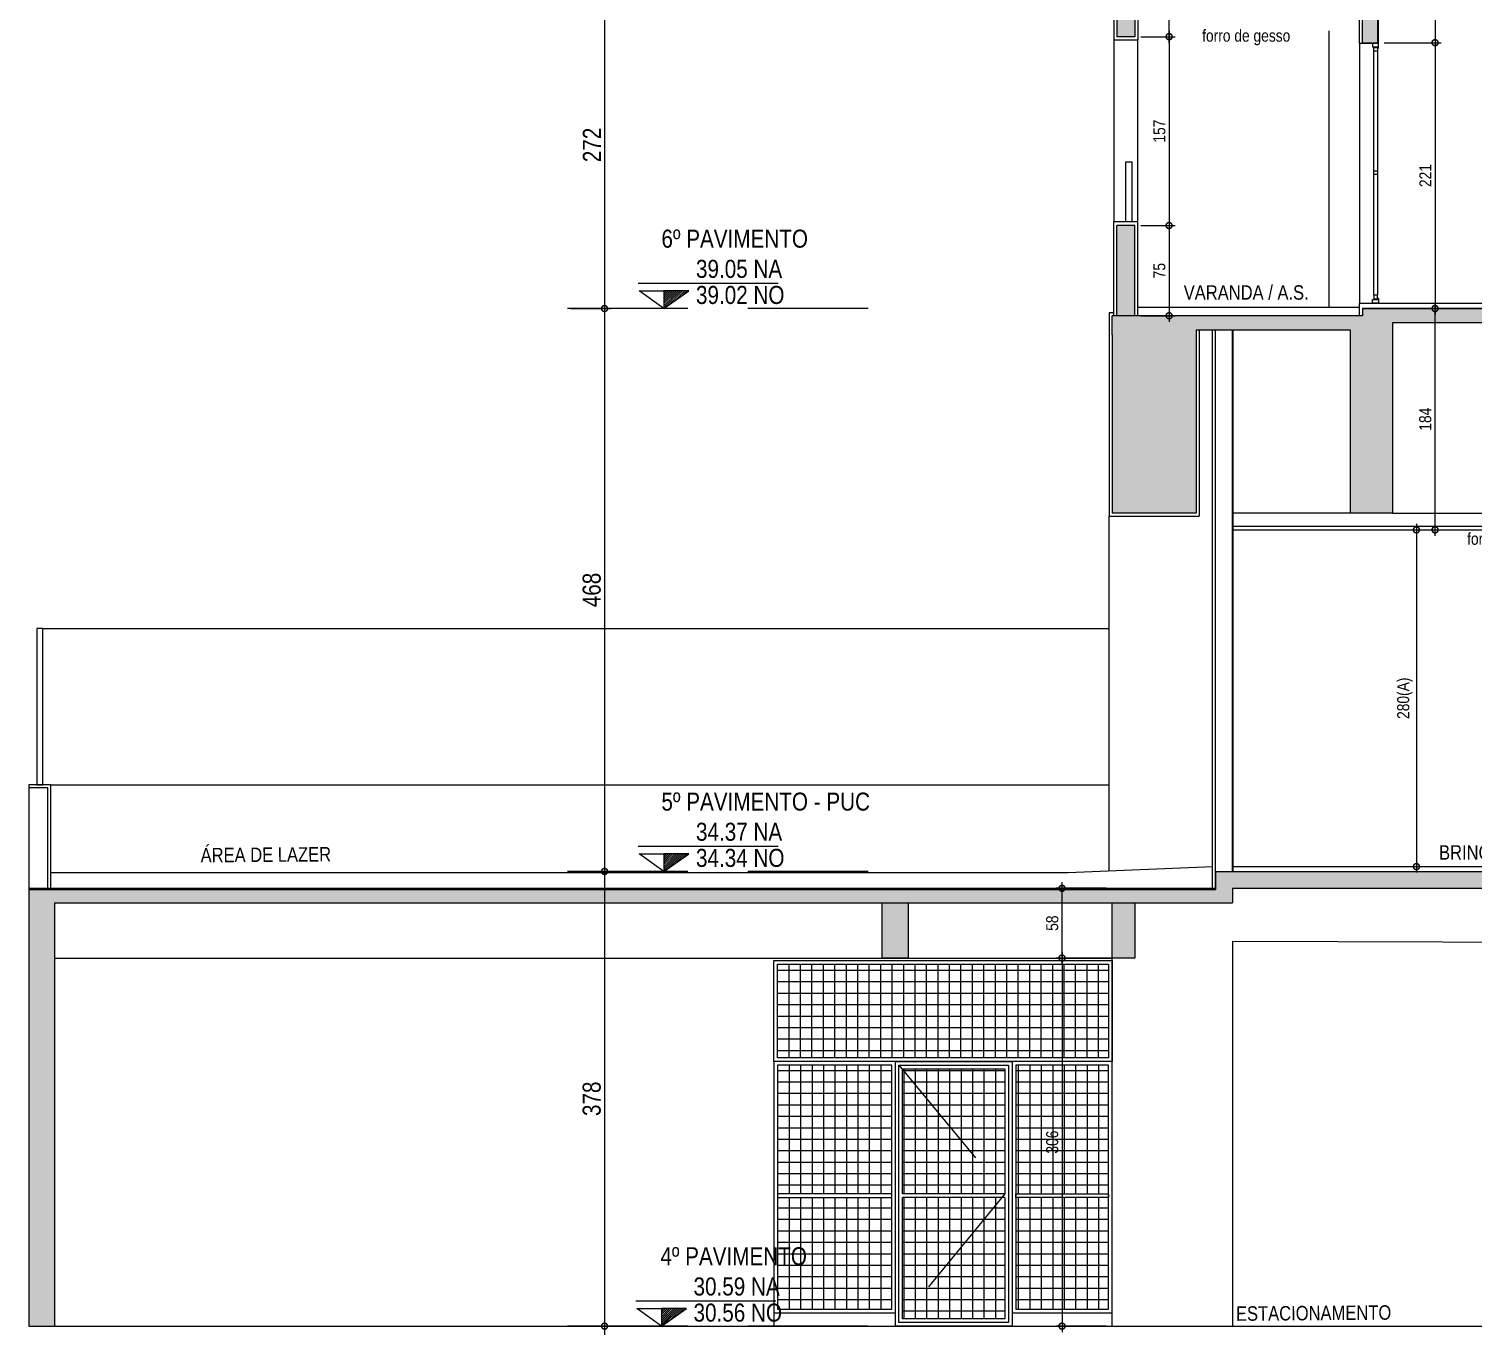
# Model space of a CAD drawing. Header units: metres. Extents: x -9138 to -7768, y 20 to 184.
# Drawn here: x -8913.77 to -8901.77, y 30.56 to 41.35 of the extents above; entities that cross this region are included whole.
import ezdxf
from ezdxf.enums import TextEntityAlignment as Align

# ---------------------------------------------------------------- set-up
doc = ezdxf.new("R2010")
doc.units = ezdxf.units.M
doc.linetypes.add('CTE ELEV$0$DASHEDX2', pattern=[1.5, 1, -0.5])
for name, color, linetype in [('ARQ-DIM EMBASAM', 2, 'Continuous'), ('CTE ELEV$0$AR-CAIXILHO', 1, 'Continuous'), ('CTE ELEV$0$ARQ-ALV ACAB', 4, 'Continuous'), ('CTE ELEV$0$ARQ-ALV OSSO', 5, 'Continuous'), ('CTE ELEV$0$ARQ-AUX', 7, 'Continuous'), ('CTE ELEV$0$ARQ-AUX1', 1, 'Continuous'), ('CTE ELEV$0$ARQ-AUX2', 2, 'Continuous'), ('CTE ELEV$0$ARQ-CAX', 1, 'Continuous'), ('CTE ELEV$0$ARQ-DIM', 2, 'Continuous'), ('CTE ELEV$0$ARQ-PRJ', 7, 'CTE ELEV$0$DASHEDX2'), ('CTE ELEV$0$ARQ-SIM', 1, 'Continuous'), ('CTE ELEV$0$ARQ-TXT', 2, 'Continuous'), ('CTE ELEV$0$ES-CORTE', 2, 'Continuous')]:
    doc.layers.add(name, color=color, linetype=linetype)
doc.styles.add('CTE ELEV$0$Adesa', font='ARIALN.TTF')
doc.dimstyles.new('CTE ELEV$0$ADESA 1-0050', dxfattribs={"dimtxt": 0.1, "dimasz": 0.1, "dimexe": 0.05, "dimexo": 0.05, "dimgap": 0.03, "dimtad": 1, "dimdec": 1, "dimlfac": 100, "dimzin": 12, "dimtxsty": 'CTE ELEV$0$Adesa', "dimblk": 'CTE ELEV$0$_DotSmall', "dimcen": 1, "dimdle": 0.05, "dimclrd": 1, "dimclre": 1, "dimclrt": 256, "dimazin": 3, "dimtm": 1e-09, "dimtfac": 1, "dimtdec": 1, "dimtmove": 1, "dimatfit": 0, "dimldrblk": 'CTE ELEV$0$_DotSmall', "dimfxl": 0.8, "dimtvp": 2, "dimtolj": 1, "dimtzin": 0, "dimarcsym": 0})
pattern_1 = [(0, (-26.534, -26.74991), (0, 0.09525), []), (90, (-26.534, -26.74991), (-0.09525, 6e-18), [])]

# ---------------------------------------------------------------- blocks, each defined once
blk = doc.blocks.new('*U346')
at = {"color": 7, "linetype": 'ByBlock', "ltscale": 0.5}
for p, q in [((-0.01, 2.125), (-0.01, 0.065)), ((-0.04, 0.065), (-0.04, 1.07))]:
    blk.add_line(p, q, dxfattribs=at)
blk.add_lwpolyline([(-0.04, 1.1), (-0.04, 2.095)], dxfattribs=at)
at = {"layer": 'CTE ELEV$0$AR-CAIXILHO'}
for p, q in [((-0.05, 2.13, 0), (-0.005, 2.13, 0)), ((-0.05, 2.13, 0), (-0.005, 2.13, 0)), ((-0.045, 2.13, 0), (-0.005, 2.13, 0)), ((-0.05, 0.03, 0), (-0.005, 0.03, 0)), ((-0.05, 0.03, 0), (-0.005, 0.03, 0)), ((-0.045, 0.03, 0), (-0.005, 0.03, 0))]:
    blk.add_line(p, q, dxfattribs=at)
for points in [[(0, 2.12), (0, 2.16), (0, 2.16), (0, 2.16), (-0.05, 2.16), (-0.05, 2.16), (-0.05, 2.16), (-0.05, 2.13), (-0.05, 2.13), (-0.005, 2.13), (-0.005, 2.12), (0, 2.12), (0, 2.12), (0, 2.12)], [(0, 0.04), (0, 0), (0, 0), (0, 0), (-0.05, 0), (-0.05, 0), (-0.05, 0), (-0.05, 0.03), (-0.05, 0.03), (-0.005, 0.03), (-0.005, 0.04), (0, 0.04), (0, 0.04), (0, 0.04)]]:
    blk.add_lwpolyline(points, dxfattribs=at)
at = {"layer": 'CTE ELEV$0$AR-CAIXILHO', "color": 1}
for points in [[(-0.04, 2.125), (-0.01, 2.125), (-0.01, 2.095), (-0.04, 2.095)], [(-0.04, 1.1), (-0.01, 1.1), (-0.01, 1.07), (-0.04, 1.07)], [(-0.04, 0.035), (-0.01, 0.035), (-0.01, 0.065), (-0.04, 0.065)]]:
    blk.add_lwpolyline(points, close=True, dxfattribs=at)
at = {"layer": 'CTE ELEV$0$ARQ-CAX'}
for points in [[(-0.04, 2.125), (-0.01, 2.125)], [(-0.04, 0.035), (-0.01, 0.035)]]:
    blk.add_lwpolyline(points, dxfattribs=at)
blk = doc.blocks.new('CTE ELEV$0$_DotSmall')
at = {"color": 0, "linetype": 'ByBlock', "const_width": 0.5}
blk.add_lwpolyline([(-0.0625, 0, 1), (0.0625, 0, 1)], format="xyb", close=True, dxfattribs=at)
blk = doc.blocks.new('*D720')
at = {"layer": 'CTE ELEV$0$ES-CORTE', "color": 1, "lineweight": -2, "transparency": 16777216}
for p, q in [((0.18, 2.21), (0.654, 2.21)), ((0.604, 2.26), (0.604, -0.05)), ((0.351, 0), (0.654, 0))]:
    blk.add_line(p, q, dxfattribs=at)
at = {"layer": 'Defpoints', "color": 0, "transparency": 16777216}
for p in [(0.13, 2.21, 0), (0.301, 0), (0.604, 0)]:
    blk.add_point(p, dxfattribs=at)
at = {"layer": 'CTE ELEV$0$ES-CORTE', "color": 1, "lineweight": -2, "transparency": 16777216, "xscale": 0.1, "yscale": 0.1, "zscale": 0.1}
for p, rotation in [((0.604, 2.21), 90), ((0.604, 0), 270)]:
    blk.add_blockref('CTE ELEV$0$_DotSmall', p, dxfattribs=dict(at, rotation=rotation))
at = {"layer": 'CTE ELEV$0$ES-CORTE', "transparency": 16777216, "insert": (0.524, 1.105), "char_height": 0.1, "attachment_point": 5, "rotation": 90, "style": 'CTE ELEV$0$Adesa'}
blk.add_mtext('\\A1;221', dxfattribs=at)
blk = doc.blocks.new('*D721')
at = {"layer": 'CTE ELEV$0$ES-CORTE', "color": 1, "lineweight": -2, "transparency": 16777216}
for p, q in [((0.604, 2.77), (0.604, 2.16)), ((0.05, 2.72), (0.654, 2.72)), ((0.18, 2.21), (0.654, 2.21))]:
    blk.add_line(p, q, dxfattribs=at)
at = {"layer": 'Defpoints', "color": 0, "transparency": 16777216}
for p in [(0, 2.72, 0), (0.13, 2.21, 0), (0.604, 2.21)]:
    blk.add_point(p, dxfattribs=at)
at = {"layer": 'CTE ELEV$0$ES-CORTE', "color": 1, "lineweight": -2, "transparency": 16777216, "xscale": 0.1, "yscale": 0.1, "zscale": 0.1}
for p, rotation in [((0.604, 2.72), 90), ((0.604, 2.21), 270)]:
    blk.add_blockref('CTE ELEV$0$_DotSmall', p, dxfattribs=dict(at, rotation=rotation))
at = {"layer": 'CTE ELEV$0$ES-CORTE', "transparency": 16777216, "insert": (0.523, 2.465), "char_height": 0.1, "attachment_point": 5, "rotation": 90, "style": 'CTE ELEV$0$Adesa'}
blk.add_mtext('\\A1;51', dxfattribs=at)
blk = doc.blocks.new('*D727')
at = {"layer": 'CTE ELEV$0$ARQ-DIM', "color": 1, "lineweight": -2, "transparency": 16777216}
for p, q in [((-1.84, 2.66), (-1.556, 2.66)), ((-1.606, 2.21), (-1.606, 2.71)), ((-1.84, 2.26), (-1.556, 2.26))]:
    blk.add_line(p, q, dxfattribs=at)
at = {"layer": 'Defpoints', "color": 0, "transparency": 16777216}
for p in [(-1.89, 2.66, 0), (-1.606, 2.66), (-1.89, 2.26)]:
    blk.add_point(p, dxfattribs=at)
at = {"layer": 'CTE ELEV$0$ARQ-DIM', "color": 1, "lineweight": -2, "transparency": 16777216, "xscale": 0.1, "yscale": 0.1, "zscale": 0.1}
for p, rotation in [((-1.606, 2.66), 90), ((-1.606, 2.26), 270)]:
    blk.add_blockref('CTE ELEV$0$_DotSmall', p, dxfattribs=dict(at, rotation=rotation))
at = {"layer": 'CTE ELEV$0$ARQ-DIM', "transparency": 16777216, "insert": (-1.687, 2.46), "char_height": 0.1, "attachment_point": 5, "rotation": 90, "style": 'CTE ELEV$0$Adesa'}
blk.add_mtext('\\A1;40', dxfattribs=at)
blk = doc.blocks.new('*D728')
at = {"layer": 'CTE ELEV$0$ARQ-DIM', "color": 1, "lineweight": -2, "transparency": 16777216}
for p, q in [((-1.606, 2.31), (-1.606, 0.64)), ((-1.84, 2.26), (-1.556, 2.26)), ((-1.84, 0.69), (-1.556, 0.69))]:
    blk.add_line(p, q, dxfattribs=at)
at = {"layer": 'Defpoints', "color": 0, "transparency": 16777216}
for p in [(-1.89, 2.26), (-1.89, 0.69), (-1.606, 0.69)]:
    blk.add_point(p, dxfattribs=at)
at = {"layer": 'CTE ELEV$0$ARQ-DIM', "color": 1, "lineweight": -2, "transparency": 16777216, "xscale": 0.1, "yscale": 0.1, "zscale": 0.1}
for p, rotation in [((-1.606, 2.26), 90), ((-1.606, 0.69), 270)]:
    blk.add_blockref('CTE ELEV$0$_DotSmall', p, dxfattribs=dict(at, rotation=rotation))
at = {"layer": 'CTE ELEV$0$ARQ-DIM', "transparency": 16777216, "insert": (-1.687, 1.475), "char_height": 0.1, "attachment_point": 5, "rotation": 90, "style": 'CTE ELEV$0$Adesa'}
blk.add_mtext('\\A1;157', dxfattribs=at)
blk = doc.blocks.new('*D729')
at = {"layer": 'CTE ELEV$0$ARQ-DIM', "color": 1, "lineweight": -2, "transparency": 16777216}
for p, q in [((-1.606, 0.74), (-1.606, -0.11)), ((-1.84, 0.69), (-1.556, 0.69)), ((-1.84, -0.06), (-1.556, -0.06))]:
    blk.add_line(p, q, dxfattribs=at)
at = {"layer": 'Defpoints', "color": 0, "transparency": 16777216}
for p in [(-1.89, 0.69), (-1.89, -0.06), (-1.606, -0.06)]:
    blk.add_point(p, dxfattribs=at)
at = {"layer": 'CTE ELEV$0$ARQ-DIM', "color": 1, "lineweight": -2, "transparency": 16777216, "xscale": 0.1, "yscale": 0.1, "zscale": 0.1}
for p, rotation in [((-1.606, 0.69), 90), ((-1.606, -0.06), 270)]:
    blk.add_blockref('CTE ELEV$0$_DotSmall', p, dxfattribs=dict(at, rotation=rotation))
at = {"layer": 'CTE ELEV$0$ARQ-DIM', "transparency": 16777216, "insert": (-1.687, 0.315), "char_height": 0.1, "attachment_point": 5, "rotation": 90, "style": 'CTE ELEV$0$Adesa'}
blk.add_mtext('\\A1;75', dxfattribs=at)
blk = doc.blocks.new('*D716')
at = {"layer": 'CTE ELEV$0$ARQ-DIM', "color": 1, "lineweight": -2, "transparency": 16777216}
for p, q in [((1.588, 2.89), (1.588, -0.01)), ((1.384, 2.84), (1.638, 2.84)), ((1.384, 0.04), (1.638, 0.04))]:
    blk.add_line(p, q, dxfattribs=at)
at = {"layer": 'Defpoints', "color": 0, "transparency": 16777216}
for p in [(1.334, 2.84, 0), (1.334, 0.04, 0), (1.588, 0.04)]:
    blk.add_point(p, dxfattribs=at)
at = {"layer": 'CTE ELEV$0$ARQ-DIM', "color": 1, "lineweight": -2, "transparency": 16777216, "xscale": 0.1, "yscale": 0.1, "zscale": 0.1}
for p, rotation in [((1.588, 2.84), 90), ((1.588, 0.04), 270)]:
    blk.add_blockref('CTE ELEV$0$_DotSmall', p, dxfattribs=dict(at, rotation=rotation))
at = {"layer": 'CTE ELEV$0$ARQ-DIM', "transparency": 16777216, "insert": (1.493, 1.44), "char_height": 0.1, "attachment_point": 5, "rotation": 90, "style": 'CTE ELEV$0$Adesa'}
blk.add_mtext('\\A1;280(A)', dxfattribs=at)
blk = doc.blocks.new('CTE ELEV$0$CT BB 4 ANDAR')
at = {"layer": 'CTE ELEV$0$ARQ-AUX1'}
h = blk.add_hatch(color=8, dxfattribs=at)
h.dxf.hatch_style = 1
h.paths.add_polyline_path([(-21.2, 4.06), (-11.41, 4.06), (-11.41, 4.18), (-7.11, 4.18), (-6.92, 4.2), (-5.49, 4.2), (-5.3, 4.18), (-2.23, 4.18), (-2.23, 4.12), (-0.19, 4.12), (-0.19, 3.51), (0, 3.51), (0, 4.26), (-2.09, 4.26), (-2.09, 4.32), (-11.55, 4.32), (-11.55, 4.18), (-21.412, 4.18), (-21.412, 0.54), (-21.2, 0.54)])
h = blk.add_hatch(color=8, dxfattribs=at)
h.dxf.hatch_style = 1
h.paths.add_polyline_path([(-5.3, 4.2), (-5.49, 4.2), (-5.49, 3.74), (-5.3, 3.74)])
h.paths.add_polyline_path([(-6.92, 4.2), (-7.11, 4.2), (-7.11, 3.74), (-6.92, 3.74)])
h.paths.add_polyline_path([(-12.22, 4.06), (-12.41, 4.06), (-12.41, 3.6), (-12.22, 3.6)])
h.paths.add_polyline_path([(-14.105, 4.06), (-14.32, 4.06), (-14.32, 3.6), (-14.105, 3.6)])
for p, q in [((-11.407, 0.54, 0), (-11.407, 3.74, 0)), ((-12.41, 0.54, 0), (-12.41, 3.6, 0))]:
    blk.add_line(p, q, dxfattribs=at)
for points in [[(-11.407, 3.74), (-7.92, 3.73)], [(-21.2, 3.6), (-12.41, 3.6)]]:
    blk.add_lwpolyline(points, dxfattribs=at)
at = {"layer": 'CTE ELEV$0$ES-CORTE'}
for p, q in [((-11.55, 4.32, 0), (-2.09, 4.32, 0)), ((-21.412, 4.18), (-11.55, 4.18, 0)), ((-21.412, 4.18), (-21.412, 0.54)), ((-11.41, 4.18, 0), (-7.11, 4.18, 0)), ((-21.2, 4.06), (-11.41, 4.06, 0)), ((-21.2, 4.06), (-21.2, 0.54)), ((-21.412, 0.54), (0, 0.54))]:
    blk.add_line(p, q, dxfattribs=at)
at = {"layer": 'CTE ELEV$0$ES-CORTE', "elevation": 0}
for points in [[(-11.55, 4.18), (-11.55, 4.32)], [(-11.41, 4.18), (-11.41, 4.06)]]:
    blk.add_lwpolyline(points, dxfattribs=at)
at = {"layer": 'CTE ELEV$0$ES-CORTE'}
for points in [[(-14.105, 4.06), (-14.105, 3.6), (-14.32, 3.6), (-14.32, 4.06)], [(-12.22, 4.06), (-12.22, 3.6), (-12.41, 3.6), (-12.41, 4.06)]]:
    blk.add_lwpolyline(points, dxfattribs=at)
blk = doc.blocks.new('*U284')
h = blk.add_hatch()
h.set_pattern_fill('ANSI31', color=1, scale=0.00375, style=0)
h.set_pattern_definition([(45, (18.99673, 94.672672), (-0.0084189901, 0.0084189901), [])])
h.paths.add_polyline_path([(0.206, 0.146), (0.001, 0.146), (0, 0)])
at = {"color": 1}
blk.add_line((-0.213, 0.21), (0.95, 0.21), dxfattribs=at)
for points in [[(-0.205, 0.146), (0.001, 0.146), (0, 0), (-0.205, 0.146)], [(0.207, 0.146), (0.001, 0.146), (0, 0), (0.207, 0.146)]]:
    blk.add_lwpolyline(points, close=True, dxfattribs=at)
at = {"color": 1, "style": 'CTE ELEV$0$Adesa'}
blk.add_attdef('PAVIMENTO_001', (-0.02, 0.506), '', height=0.15, dxfattribs=at)
at = {"color": 3, "style": 'CTE ELEV$0$Adesa'}
blk.add_attdef('NA', text='', height=0.15, dxfattribs=at).set_placement((0.267, 0.21), align=Align.BOTTOM_LEFT)
blk.add_attdef('NO', text='', height=0.15, dxfattribs=at).set_placement((0.267, 0.188), align=Align.TOP_LEFT)
blk = doc.blocks.new('*D303')
at = {"layer": 'CTE ELEV$0$ARQ-DIM', "color": 1, "lineweight": -2, "transparency": 16777216}
for p, q in [((-8908.99, 30.61), (-8908.99, 27.63)), ((-8909.273, 30.56), (-8908.94, 30.56)), ((-8909.274, 27.68), (-8908.94, 27.68))]:
    blk.add_line(p, q, dxfattribs=at)
at = {"layer": 'Defpoints', "color": 0, "transparency": 16777216}
for p in [(-8909.323, 30.56), (-8909.324, 27.68), (-8908.99, 27.68)]:
    blk.add_point(p, dxfattribs=at)
at = {"layer": 'CTE ELEV$0$ARQ-DIM', "color": 1, "lineweight": -2, "transparency": 16777216, "xscale": 0.1, "yscale": 0.1, "zscale": 0.1}
for p, rotation in [((-8908.99, 30.56), 90), ((-8908.99, 27.68), 270)]:
    blk.add_blockref('CTE ELEV$0$_DotSmall', p, dxfattribs=dict(at, rotation=rotation))
at = {"layer": 'CTE ELEV$0$ARQ-DIM', "transparency": 16777216, "insert": (-8909.096, 29.12), "char_height": 0.1, "attachment_point": 5, "rotation": 90, "style": 'CTE ELEV$0$Adesa'}
blk.add_mtext('\\A1;{\\H1.5x;288}', dxfattribs=at)
blk = doc.blocks.new('*D304')
at = {"layer": 'CTE ELEV$0$ARQ-DIM', "color": 1, "lineweight": -2, "transparency": 16777216}
for p, q in [((-8909.272, 34.34), (-8908.94, 34.34)), ((-8908.99, 34.39), (-8908.99, 30.51)), ((-8909.273, 30.56), (-8908.94, 30.56))]:
    blk.add_line(p, q, dxfattribs=at)
at = {"layer": 'Defpoints', "color": 0, "transparency": 16777216}
for p in [(-8909.322, 34.34, 0), (-8909.323, 30.56), (-8908.99, 30.56)]:
    blk.add_point(p, dxfattribs=at)
at = {"layer": 'CTE ELEV$0$ARQ-DIM', "color": 1, "lineweight": -2, "transparency": 16777216, "xscale": 0.1, "yscale": 0.1, "zscale": 0.1}
for p, rotation in [((-8908.99, 34.34), 90), ((-8908.99, 30.56), 270)]:
    blk.add_blockref('CTE ELEV$0$_DotSmall', p, dxfattribs=dict(at, rotation=rotation))
at = {"layer": 'CTE ELEV$0$ARQ-DIM', "transparency": 16777216, "insert": (-8909.096, 32.45), "char_height": 0.1, "attachment_point": 5, "rotation": 90, "style": 'CTE ELEV$0$Adesa'}
blk.add_mtext('\\A1;{\\H1.5x;378}', dxfattribs=at)
blk = doc.blocks.new('*D305')
at = {"layer": 'CTE ELEV$0$ARQ-DIM', "color": 1, "lineweight": -2, "transparency": 16777216}
for p, q in [((-8909.273, 39.02), (-8908.94, 39.02)), ((-8908.99, 39.07), (-8908.99, 34.29)), ((-8909.272, 34.34), (-8908.94, 34.34))]:
    blk.add_line(p, q, dxfattribs=at)
at = {"layer": 'Defpoints', "color": 0, "transparency": 16777216}
for p in [(-8909.323, 39.02, 0), (-8909.322, 34.34, 0), (-8908.99, 34.34)]:
    blk.add_point(p, dxfattribs=at)
at = {"layer": 'CTE ELEV$0$ARQ-DIM', "color": 1, "lineweight": -2, "transparency": 16777216, "xscale": 0.1, "yscale": 0.1, "zscale": 0.1}
for p, rotation in [((-8908.99, 39.02), 90), ((-8908.99, 34.34), 270)]:
    blk.add_blockref('CTE ELEV$0$_DotSmall', p, dxfattribs=dict(at, rotation=rotation))
at = {"layer": 'CTE ELEV$0$ARQ-DIM', "transparency": 16777216, "insert": (-8909.096, 36.68), "char_height": 0.1, "attachment_point": 5, "rotation": 90, "style": 'CTE ELEV$0$Adesa'}
blk.add_mtext('\\A1;{\\H1.5x;468}', dxfattribs=at)
blk = doc.blocks.new('*D306')
at = {"layer": 'CTE ELEV$0$ARQ-DIM', "color": 1, "lineweight": -2, "transparency": 16777216}
for p, q in [((-8908.99, 41.79), (-8908.99, 38.97)), ((-8909.273, 41.74), (-8908.94, 41.74)), ((-8909.273, 39.02), (-8908.94, 39.02))]:
    blk.add_line(p, q, dxfattribs=at)
at = {"layer": 'Defpoints', "color": 0, "transparency": 16777216}
for p in [(-8909.323, 41.74), (-8909.323, 39.02), (-8908.99, 39.02)]:
    blk.add_point(p, dxfattribs=at)
at = {"layer": 'CTE ELEV$0$ARQ-DIM', "color": 1, "lineweight": -2, "transparency": 16777216, "xscale": 0.1, "yscale": 0.1, "zscale": 0.1}
for p, rotation in [((-8908.99, 41.74), 90), ((-8908.99, 39.02), 270)]:
    blk.add_blockref('CTE ELEV$0$_DotSmall', p, dxfattribs=dict(at, rotation=rotation))
at = {"layer": 'CTE ELEV$0$ARQ-DIM', "transparency": 16777216, "insert": (-8909.095, 40.38), "char_height": 0.1, "attachment_point": 5, "rotation": 90, "style": 'CTE ELEV$0$Adesa'}
blk.add_mtext('\\A1;{\\H1.5x;272}', dxfattribs=at)
blk = doc.blocks.new('*D326')
at = {"layer": 'CTE ELEV$0$ES-CORTE', "color": 1, "lineweight": -2, "transparency": 16777216}
for p, q in [((-8904.727, 33.62), (-8905.238, 33.62)), ((-8905.188, 33.67), (-8905.188, 30.51)), ((-8904.822, 30.56), (-8905.238, 30.56))]:
    blk.add_line(p, q, dxfattribs=at)
at = {"layer": 'Defpoints', "color": 0, "transparency": 16777216}
for p in [(-8904.677, 33.62, 0), (-8905.188, 30.56), (-8904.772, 30.56, 0)]:
    blk.add_point(p, dxfattribs=at)
at = {"layer": 'CTE ELEV$0$ES-CORTE', "color": 1, "lineweight": -2, "transparency": 16777216, "xscale": 0.1, "yscale": 0.1, "zscale": 0.1}
for p, rotation in [((-8905.188, 33.62), 90), ((-8905.188, 30.56), 270)]:
    blk.add_blockref('CTE ELEV$0$_DotSmall', p, dxfattribs=dict(at, rotation=rotation))
at = {"layer": 'CTE ELEV$0$ES-CORTE', "transparency": 16777216, "insert": (-8905.269, 32.09), "char_height": 0.1, "attachment_point": 5, "rotation": 90, "style": 'CTE ELEV$0$Adesa'}
blk.add_mtext('\\A1;306', dxfattribs=at)
blk = doc.blocks.new('*D327')
at = {"layer": 'CTE ELEV$0$ES-CORTE', "color": 1, "lineweight": -2, "transparency": 16777216}
for p, q in [((-8905.188, 33.57), (-8905.188, 34.25)), ((-8904.822, 34.2), (-8905.238, 34.2)), ((-8904.822, 33.62), (-8905.238, 33.62))]:
    blk.add_line(p, q, dxfattribs=at)
at = {"layer": 'Defpoints', "color": 0, "transparency": 16777216}
for p in [(-8905.188, 34.2), (-8904.772, 34.2, 0), (-8904.772, 33.62, 0)]:
    blk.add_point(p, dxfattribs=at)
at = {"layer": 'CTE ELEV$0$ES-CORTE', "color": 1, "lineweight": -2, "transparency": 16777216, "xscale": 0.1, "yscale": 0.1, "zscale": 0.1}
for p, rotation in [((-8905.188, 34.2), 90), ((-8905.188, 33.62), 270)]:
    blk.add_blockref('CTE ELEV$0$_DotSmall', p, dxfattribs=dict(at, rotation=rotation))
at = {"layer": 'CTE ELEV$0$ES-CORTE', "transparency": 16777216, "insert": (-8905.269, 33.91), "char_height": 0.1, "attachment_point": 5, "rotation": 90, "style": 'CTE ELEV$0$Adesa'}
blk.add_mtext('\\A1;58', dxfattribs=at)
blk = doc.blocks.new('*D328')
at = {"layer": 'CTE ELEV$0$ES-CORTE', "color": 1, "lineweight": -2, "transparency": 16777216}
for p, q in [((-8902.391, 39.02), (-8902.038, 39.02)), ((-8902.088, 37.13), (-8902.088, 39.07)), ((-8902.397, 37.18), (-8902.038, 37.18))]:
    blk.add_line(p, q, dxfattribs=at)
at = {"layer": 'Defpoints', "color": 0, "transparency": 16777216}
for p in [(-8902.441, 39.02, 0), (-8902.088, 39.02), (-8902.447, 37.18, 0)]:
    blk.add_point(p, dxfattribs=at)
at = {"layer": 'CTE ELEV$0$ES-CORTE', "color": 1, "lineweight": -2, "transparency": 16777216, "xscale": 0.1, "yscale": 0.1, "zscale": 0.1}
for p, rotation in [((-8902.088, 39.02), 90), ((-8902.088, 37.18), 270)]:
    blk.add_blockref('CTE ELEV$0$_DotSmall', p, dxfattribs=dict(at, rotation=rotation))
at = {"layer": 'CTE ELEV$0$ES-CORTE', "transparency": 16777216, "insert": (-8902.169, 38.1), "char_height": 0.1, "attachment_point": 5, "rotation": 90, "style": 'CTE ELEV$0$Adesa'}
blk.add_mtext('\\A1;184', dxfattribs=at)
blk = doc.blocks.new('CTE ELEV$0$A$C720392d3')
at = {"layer": 'CTE ELEV$0$ARQ-AUX'}
h = blk.add_hatch(dxfattribs=at)
h.set_pattern_fill('NET', color=252, scale=0.03)
h.set_pattern_definition([(0, (-24.53674, -0.58046), (0, 0.09525), []), (90, (-24.53674, -0.58046), (-0.09525, 6e-18), [])])
h.paths.add_polyline_path([(2.942, 2.401), (2.942, 3.181), (0.192, 3.181), (0.192, 2.401)])
h = blk.add_hatch(dxfattribs=at)
h.set_pattern_fill('NET', color=252, scale=0.03)
h.set_pattern_definition(pattern_1)
h.paths.add_polyline_path([(0.192, 2.341), (0.192, 1.271), (1.141, 1.271), (1.141, 2.341)])
h.paths.add_polyline_path([(0.192, 1.241), (0.192, 0.311), (1.141, 0.311), (1.141, 1.241)])
h = blk.add_hatch(dxfattribs=at)
h.set_pattern_fill('NET', color=252, scale=0.03)
h.set_pattern_definition(pattern_1)
h.paths.add_polyline_path([(1.231, 2.311), (1.231, 2.304), (2.081, 1.271), (2.081, 2.311)])
h.paths.add_polyline_path([(1.231, 2.304), (1.231, 1.271), (2.081, 1.271)])
h.paths.add_polyline_path([(2.056, 1.241), (1.231, 1.241), (1.231, 0.237)], flags=17)
h.paths.add_polyline_path([(2.081, 0.231), (2.081, 1.241), (2.056, 1.241), (1.231, 0.237), (1.231, 0.231)])
h = blk.add_hatch(dxfattribs=at)
h.set_pattern_fill('NET', color=252, scale=0.03)
h.set_pattern_definition(pattern_1)
h.paths.add_polyline_path([(2.171, 1.271), (2.942, 1.271), (2.942, 2.341), (2.171, 2.341)])
h.paths.add_polyline_path([(2.171, 0.311), (2.942, 0.311), (2.942, 1.241), (2.171, 1.241)])
at = {"layer": 'CTE ELEV$0$ARQ-ALV ACAB'}
blk.add_lwpolyline([(0.162, 0.281), (0.162, 0.171)], dxfattribs=at)
at = {"layer": 'CTE ELEV$0$ARQ-AUX'}
for p, q in [((2.081, 1.271), (1.231, 1.271)), ((2.081, 1.241), (1.231, 1.241))]:
    blk.add_line(p, q, dxfattribs=at)
for points in [[(0.162, 3.211), (2.972, 3.211), (2.972, 2.371), (0.162, 2.371)], [(0.192, 3.181), (2.942, 3.181), (2.942, 2.401), (0.192, 2.401)], [(1.171, 2.371), (0.162, 2.371), (0.162, 0.281), (1.171, 0.281)], [(1.141, 2.341), (0.192, 2.341), (0.192, 0.311), (1.141, 0.311)], [(1.171, 2.371), (2.141, 2.371), (2.141, 0.171), (1.171, 0.171)], [(1.201, 2.341), (2.111, 2.341), (2.111, 0.201), (1.201, 0.201)], [(2.972, 2.371), (2.141, 2.371), (2.141, 0.281), (2.972, 0.281)], [(2.942, 2.341), (2.171, 2.341), (2.171, 0.311), (2.942, 0.311)], [(1.141, 1.271), (0.192, 1.271), (0.192, 1.241), (1.141, 1.241)], [(2.171, 1.271), (2.942, 1.271), (2.942, 1.241), (2.171, 1.241)]]:
    blk.add_lwpolyline(points, close=True, dxfattribs=at)
for points in [[(1.231, 1.271), (1.231, 2.311), (2.081, 2.311), (2.081, 1.271)], [(2.081, 1.241), (2.081, 0.231), (1.231, 0.231), (1.231, 1.241)]]:
    blk.add_lwpolyline(points, dxfattribs=at)
at = {"layer": 'CTE ELEV$0$ARQ-PRJ'}
blk.add_lwpolyline([(1.201, 2.341), (2.081, 1.271), (1.201, 0.201)], dxfattribs=at)
blk = doc.blocks.new('CTE ELEV$0$CT BB TIPO')
h = blk.add_hatch(color=8)
h.dxf.hatch_style = 1
h.paths.add_polyline_path([(8.1199, 2.6), (8.1199, 2.54), (8.1199, 2.21), (8.2499, 2.21), (8.2499, 2.54), (10.16, 2.54), (10.16, 2.26), (10.2899, 2.26), (10.2899, 2.54), (10.2899, 2.66), (8.2499, 2.66), (8.2499, 2.72), (0, 2.72), (0, 2.66), (-2.04, 2.66), (-2.04, 2.5), (-2.04, 2.26), (-1.89, 2.26), (-1.89, 2.54), (0, 2.54), (0, 2.21), (0.13, 2.21), (0.13, 2.6)])
h = blk.add_hatch(color=8)
h.dxf.hatch_style = 1
h.paths.add_polyline_path([(-2.04, -0.06), (-1.89, -0.06), (-1.89, 0.69), (-2.04, 0.69)])
at = {"layer": 'CTE ELEV$0$ARQ-ALV ACAB'}
for p, q in [((-2.065, 2.66, 0), (-2.065, 2.235)), ((-1.865, 2.54, 0), (-1.865, 2.235)), ((-0.025, 2.205, 0), (-0.025, 2.54, 0)), ((0.135, 2.205), (0.135, 2.6)), ((-0.025, 2.205), (0.135, 2.205)), ((-2.065, -0.06), (-2.065, 0.72)), ((-1.865, -0.06), (-1.865, 0.72)), ((-0.025, 0.045), (2.725, 0.045)), ((-0.025, -0.06, 0), (-0.025, 0.045))]:
    blk.add_line(p, q, dxfattribs=at)
for points in [[(-2.065, 2.235), (-1.865, 2.235)], [(-1.865, 0.72), (-2.065, 0.72)]]:
    blk.add_lwpolyline(points, dxfattribs=at)
at = {"layer": 'CTE ELEV$0$ARQ-ALV ACAB', "elevation": 0}
blk.add_lwpolyline([(-1.865, 0.01), (-0.025, 0.01)], dxfattribs=at)
at = {"layer": 'CTE ELEV$0$ARQ-AUX'}
for points in [[(-2.065, 2.235), (-2.065, 0.72)], [(-0.025, 2.205), (-0.025, 0.045)]]:
    blk.add_lwpolyline(points, dxfattribs=at)
at = {"layer": 'CTE ELEV$0$ARQ-AUX', "elevation": 0}
blk.add_lwpolyline([(-1.865, 0.72), (-1.865, 2.235)], dxfattribs=at)
at = {"layer": 'CTE ELEV$0$ARQ-AUX1', "elevation": 0}
blk.add_lwpolyline([(-1.965, 1.22), (-1.915, 1.22), (-1.915, 0.72), (-1.965, 0.72)], close=True, dxfattribs=at)
at = {"layer": 'CTE ELEV$0$ES-CORTE'}
for p, q in [((-1.89, 2.54, 0), (-1.89, 2.26)), ((0, 2.21, 0), (0, 2.54, 0)), ((0.13, 2.21, 0), (0.13, 2.6, 0)), ((-2.04, 2.5, 0), (-2.04, 2.26)), ((0, 2.21), (0.13, 2.21)), ((-2.04, -0.06), (-2.04, 0.69)), ((-1.89, -0.06), (-1.89, 0.69)), ((0, 0), (8.2499, 0))]:
    blk.add_line(p, q, dxfattribs=at)
for points in [[(-1.89, 2.26), (-2.04, 2.26)], [(-1.89, 0.69), (-2.04, 0.69)]]:
    blk.add_lwpolyline(points, dxfattribs=at)
at = {"layer": 'CTE ELEV$0$ES-CORTE', "elevation": 0}
blk.add_lwpolyline([(0, 0), (0, -0.06), (-2.04, -0.06)], dxfattribs=at)
at = {"layer": 'CTE ELEV$0$ARQ-ALV OSSO'}
blk.add_blockref('*U346', (0.135, 0.045), dxfattribs=at)
at = {"layer": 'CTE ELEV$0$ARQ-TXT', "style": 'CTE ELEV$0$Adesa'}
for s, height, p in [('forro de gesso', 0.1, (-0.9652, 2.2562, 0)), ('VARANDA / A.S.', 0.12, (-0.9652, 0.136, 0))]:
    blk.add_text(s, height=height, dxfattribs=at).set_placement(p, align=Align.MIDDLE)
at = {"layer": 'CTE ELEV$0$ARQ-DIM'}
for base, p1, p2, picture, middle in [((-1.6061, 2.66), (-1.89, 2.26), (-1.89, 2.66, 0), '*D727', (-1.6872, 2.46)), ((-1.6061, 0.69), (-1.89, 2.26), (-1.89, 0.69), '*D728', (-1.6872, 1.475)), ((-1.6061, -0.06), (-1.89, 0.69), (-1.89, -0.06), '*D729', (-1.687, 0.315))]:
    dim = blk.add_linear_dim(base=base, p1=p1, p2=p2, angle=90, dimstyle='CTE ELEV$0$ADESA 1-0050', dxfattribs=at)
    dim.commit()
    dim.dimension.update_dxf_attribs({"geometry": picture, "text_midpoint": middle})
at = {"layer": 'CTE ELEV$0$ES-CORTE'}
for base, p1, p2, picture, middle in [((0.6038, 2.21, 0), (0, 2.72), (0.13, 2.21), '*D721', (0.5227, 2.465, 0)), ((0.6038, 0, 0), (0.13, 2.21), (0.3008, 0, 0), '*D720', (0.5236, 1.105, 0))]:
    dim = blk.add_linear_dim(base=base, p1=p1, p2=p2, angle=90, dimstyle='CTE ELEV$0$ADESA 1-0050', dxfattribs=at)
    dim.commit()
    dim.dimension.update_dxf_attribs({"geometry": picture, "text_midpoint": middle})
blk = doc.blocks.new('CTE ELEV$0$CT BB PUC')
h = blk.add_hatch(color=8)
h.dxf.hatch_style = 1
h.paths.add_polyline_path([(4.5487, 4.56), (3.7487, 4.56), (3.7487, 2.98), (4.5487, 2.98)], flags=17)
h.paths.add_polyline_path([(5.4385, 4.56), (5.0885, 4.56), (5.0885, 2.98), (5.4385, 2.98)], flags=17)
h.paths.add_polyline_path([(6.7785, 4.56), (5.9785, 4.56), (5.9785, 2.98), (6.7785, 2.98)], flags=17)
h.paths.add_polyline_path([(9.4893, 4.5), (9.1393, 4.5), (9.1393, 2.98), (9.4893, 2.98)], flags=17)
h.paths.add_polyline_path([(1.3893, 4.5), (1.0393, 4.5), (1.0393, 2.98), (1.3893, 2.98)], flags=17)
h.paths.add_polyline_path([(9.1393, 4.56), (9.1393, 4.5), (10.7685, 4.5), (10.7685, 2.98), (11.4685, 2.98), (11.4685, 4.46), (11.4685, 4.62), (9.3885, 4.62), (9.3885, 4.68), (1.1386, 4.68), (1.1386, 4.62), (-0.9413, 4.62), (-0.9413, 4.46), (-0.9413, 2.98), (-0.2413, 2.98), (-0.2413, 4.5), (1.3893, 4.5), (1.3893, 4.56)])
at = {"layer": 'CTE ELEV$0$ARQ-ALV ACAB'}
for p, q in [((-0.9664, 4.645, 0), (-0.9664, 2.955, 0)), ((-0.2163, 4.5, 0), (-0.2163, 2.955, 0)), ((-0.1062, -0.15, 0), (-0.1062, 4.5, 0)), ((0.0637, 0, 0), (0.0637, 4.5, 0)), ((0.0637, 0.04), (4.4035, 0.04)), ((-9.7617, -0.01), (-1.3062, -0.01, 0))]:
    blk.add_line(p, q, dxfattribs=at)
for points in [[(-0.9265, 4.645), (-0.9664, 4.645)], [(-0.9664, 2.955), (-0.2163, 2.955)], [(-9.7617, -0.15), (-9.7617, 0.72), (-9.9431, 0.72), (-9.9431, 0.695)]]:
    blk.add_lwpolyline(points, dxfattribs=at)
at = {"layer": 'CTE ELEV$0$ARQ-ALV ACAB', "elevation": 0}
blk.add_lwpolyline([(-1.3062, -0.01), (-0.1062, 0.04)], dxfattribs=at)
at = {"layer": 'CTE ELEV$0$ARQ-ALV OSSO'}
for p, q in [((-0.0812, 0, 0), (-0.0812, 4.5, 0)), ((0.0587, 0, 0), (0.0587, 4.5, 0))]:
    blk.add_line(p, q, dxfattribs=at)
at = {"layer": 'CTE ELEV$0$ARQ-AUX', "elevation": 0}
for points in [[(-9.8274, 2.02), (-0.9664, 2.02)], [(-9.7617, 0.72), (-0.9664, 0.72)]]:
    blk.add_lwpolyline(points, dxfattribs=at)
at = {"layer": 'CTE ELEV$0$ARQ-AUX1'}
for p, q in [((-0.9664, 0.0042, 0), (-0.9664, 2.955, 0)), ((0.0637, 2.87), (4.4035, 2.87)), ((0.0637, 2.84), (4.4035, 2.84))]:
    blk.add_line(p, q, dxfattribs=at)
at = {"layer": 'CTE ELEV$0$ARQ-AUX1', "elevation": 0}
for points in [[(1.0393, 2.98), (0.0637, 2.98)], [(1.3893, 2.98), (3.5437, 2.98)]]:
    blk.add_lwpolyline(points, dxfattribs=at)
at = {"layer": 'CTE ELEV$0$ARQ-AUX1'}
blk.add_lwpolyline([(-9.8274, 2.02), (-9.8774, 2.02), (-9.8774, 0.72), (-9.8274, 0.72)], close=True, dxfattribs=at)
at = {"layer": 'CTE ELEV$0$ARQ-AUX2'}
blk.add_lwpolyline([(-9.7867, -0.15), (-9.7867, 0.695), (-9.9431, 0.695), (-9.9431, -0.15)], dxfattribs=at)
at = {"layer": 'CTE ELEV$0$ES-CORTE'}
for p, q in [((9.3885, 4.68), (1.1386, 4.68)), ((-0.9413, 4.46, 0), (-0.9413, 2.98, 0)), ((-0.2413, 4.5, 0), (-0.2413, 2.98, 0)), ((9.1393, 4.56, 0), (1.3893, 4.56, 0)), ((-0.0812, 0, 0), (9.3784, 0, 0)), ((-9.9431, -0.15), (-0.0812, -0.15, 0))]:
    blk.add_line(p, q, dxfattribs=at)
at = {"layer": 'CTE ELEV$0$ES-CORTE', "elevation": 0}
for points in [[(1.1386, 4.68), (1.1386, 4.62), (-0.9413, 4.62)], [(-0.9413, 4.46), (-0.9413, 4.62)], [(1.0393, 4.5), (-0.2413, 4.5)], [(1.3893, 4.5), (1.3893, 2.98), (1.0393, 2.98), (1.0393, 4.5)], [(1.3893, 4.56), (1.3893, 4.5)], [(-0.0812, 0), (-0.0812, -0.15)]]:
    blk.add_lwpolyline(points, dxfattribs=at)
at = {"layer": 'CTE ELEV$0$ES-CORTE'}
blk.add_lwpolyline([(-0.2413, 2.98), (-0.9413, 2.98)], dxfattribs=at)
at = {"layer": 'CTE ELEV$0$ARQ-TXT', "style": 'CTE ELEV$0$Adesa'}
for s, height, p in [('forro de gesso', 0.1, (2.3753, 2.7533, 0)), ('BRINQUEDOTECA', 0.12, (2.3753, 0.1426, 0))]:
    blk.add_text(s, height=height, dxfattribs=at).set_placement(p, align=Align.MIDDLE)
at = {"layer": 'CTE ELEV$0$ARQ-DIM'}
dim = blk.add_linear_dim(base=(1.5883, 0.04, 0), p1=(1.3335, 2.84), p2=(1.3335, 0.04), angle=90, text='<>(A)', dimstyle='CTE ELEV$0$ADESA 1-0050', dxfattribs=at)
dim.commit()
dim.dimension.update_dxf_attribs({"geometry": '*D716', "text_midpoint": (1.4927, 1.44, 0)})
blk = doc.blocks.new('CTE ELEV')
at = {"layer": 'CTE ELEV$0$ARQ-AUX1'}
blk.add_line((-8902.9671, 39.03, 0), (-8902.9671, 41.33, 0), dxfattribs=at)
at = {"layer": 'CTE ELEV$0$ARQ-PRJ'}
for p, q in [((-8906.7989, 39.02, 0), (-8909.3235, 39.02, 0)), ((-8906.7989, 34.34, 0), (-8909.3221, 34.34, 0)), ((-8906.7989, 30.56), (-8909.3221, 30.56))]:
    blk.add_line(p, q, dxfattribs=at)
at = {"layer": 'CTE ELEV$0$ARQ-AUX'}
for name, p in [('CTE ELEV$0$CT BB TIPO', (-8902.6921, 39.02, 0)), ('CTE ELEV$0$CT BB PUC', (-8903.8307, 34.34, 0)), ('CTE ELEV$0$CT BB 4 ANDAR', (-8892.3622, 30.02, 0))]:
    blk.add_blockref(name, p, dxfattribs=at)
at = {"layer": 'CTE ELEV$0$ARQ-DIM'}
blk.add_blockref('CTE ELEV$0$A$C720392d3', (-8907.7441, 30.3893, 0), dxfattribs=at)
at = {"layer": 'CTE ELEV$0$ARQ-SIM', "color": 1}
for p, values in [((-8908.497, 39.02, 0), {'PAVIMENTO_001': '6º PAVIMENTO', 'NA': '39.05 NA', 'NO': '39.02 NO'}), ((-8908.497, 34.34, 0), {'PAVIMENTO_001': '5º PAVIMENTO - PUC', 'NA': '34.37 NA', 'NO': '34.34 NO'})]:
    blk.add_blockref('*U284', p, dxfattribs=at).add_auto_attribs(values)
ref = blk.add_blockref('*U284', (-8908.517, 30.56), dxfattribs=at)
ref.add_attrib('PAVIMENTO_001', '4º PAVIMENTO', (-8908.5257, 31.0664), dxfattribs={"layer": '0', "color": 1, "height": 0.15, "style": 'CTE ELEV$0$Adesa'})
ref.add_attrib('NA', '30.59 NA', dxfattribs={"layer": '0', "color": 3, "height": 0.15, "style": 'CTE ELEV$0$Adesa'}).set_placement((-8908.2502, 30.7696), align=Align.BOTTOM_LEFT)
ref.add_attrib('NO', '30.56 NO', dxfattribs={"layer": '0', "color": 3, "height": 0.15, "style": 'CTE ELEV$0$Adesa'}).set_placement((-8908.2502, 30.7475), align=Align.TOP_LEFT)
at = {"layer": 'CTE ELEV$0$ARQ-TXT', "style": 'CTE ELEV$0$Adesa'}
for s, p in [('ÁREA DE LAZER', (-8911.8041, 34.4193, -0.0353)), ('ESTACIONAMENTO', (-8903.0966, 30.6088, -0.0353))]:
    blk.add_text(s, height=0.12, rotation=0.43868, dxfattribs=at).set_placement(p, align=Align.CENTER)
at = {"layer": 'CTE ELEV$0$ARQ-DIM'}
for base, p1, p2, picture, middle in [((-8908.9896, 39.02, 0), (-8909.3235, 41.74, 0), (-8909.3235, 39.02, 0), '*D306', (-8909.0949, 40.38, 0)), ((-8908.9896, 34.34), (-8909.3235, 39.02, 0), (-8909.3221, 34.34, 0), '*D305', (-8909.0962, 36.68)), ((-8908.9896, 30.56), (-8909.3221, 34.34, 0), (-8909.3235, 30.56), '*D304', (-8909.0962, 32.45)), ((-8908.9897, 27.68), (-8909.3235, 30.56), (-8909.3236, 27.68), '*D303', (-8909.0963, 29.12))]:
    dim = blk.add_linear_dim(base=base, p1=p1, p2=p2, angle=90, text='{\\H1.5x;<>}', dimstyle='CTE ELEV$0$ADESA 1-0050', dxfattribs=at)
    dim.commit()
    dim.dimension.update_dxf_attribs({"geometry": picture, "text_midpoint": middle})
at = {"layer": 'CTE ELEV$0$ES-CORTE'}
for base, p1, p2, picture, middle in [((-8902.0883, 39.02, 0), (-8902.4471, 37.18), (-8902.4413, 39.02, 0), '*D328', (-8902.1694, 38.1, 0)), ((-8905.1875, 34.2, 0), (-8904.772, 33.62, 0), (-8904.772, 34.2, 0), '*D327', (-8905.2686, 33.91, 0)), ((-8905.1875, 30.56, 0), (-8904.677, 33.62, 0), (-8904.772, 30.56, 0), '*D326', (-8905.2686, 32.09, 0))]:
    dim = blk.add_linear_dim(base=base, p1=p1, p2=p2, angle=90, dimstyle='CTE ELEV$0$ADESA 1-0050', dxfattribs=at)
    dim.commit()
    dim.dimension.update_dxf_attribs({"geometry": picture, "text_midpoint": middle})

msp = doc.modelspace()

# ---------------------------------------------------------------- block references
at = {"layer": 'ARQ-DIM EMBASAM'}
msp.add_blockref('CTE ELEV', (0, 0), dxfattribs=at)

doc.saveas('drawing.dxf')
